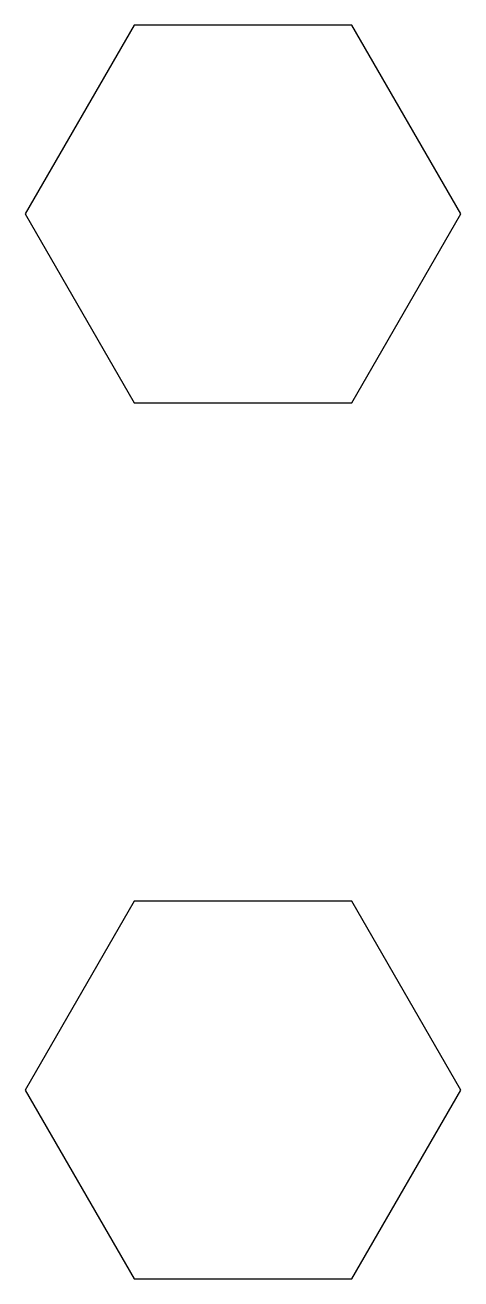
# Model space of a CAD drawing. Header units: metres. Extents: x -3.2 to 3.2, y 22.8 to 41.
import ezdxf

# ---------------------------------------------------------------- set-up
doc = ezdxf.new("R2010")
doc.units = ezdxf.units.M

msp = doc.modelspace()

# ---------------------------------------------------------------- linework, layer by layer
for p, q in [((-1.58675, 40.9983), (-3.17349, 38.25)), ((1.58675, 40.9983), (-1.58675, 40.9983)), ((3.17349, 38.25), (1.58675, 40.9983)), ((-3.17349, 38.25), (-1.58675, 35.5017)), ((1.58675, 35.5017), (3.17349, 38.25)), ((-1.58675, 35.5017), (1.58675, 35.5017)), ((-1.58675, 28.2483), (-3.17349, 25.5)), ((1.58675, 28.2483), (-1.58675, 28.2483)), ((3.17349, 25.5), (1.58675, 28.2483)), ((-3.17349, 25.5), (-1.58675, 22.7517)), ((1.58675, 22.7517), (3.17349, 25.5)), ((-1.58675, 22.7517), (1.58675, 22.7517))]:
    msp.add_line(p, q)

doc.saveas('drawing.dxf')
